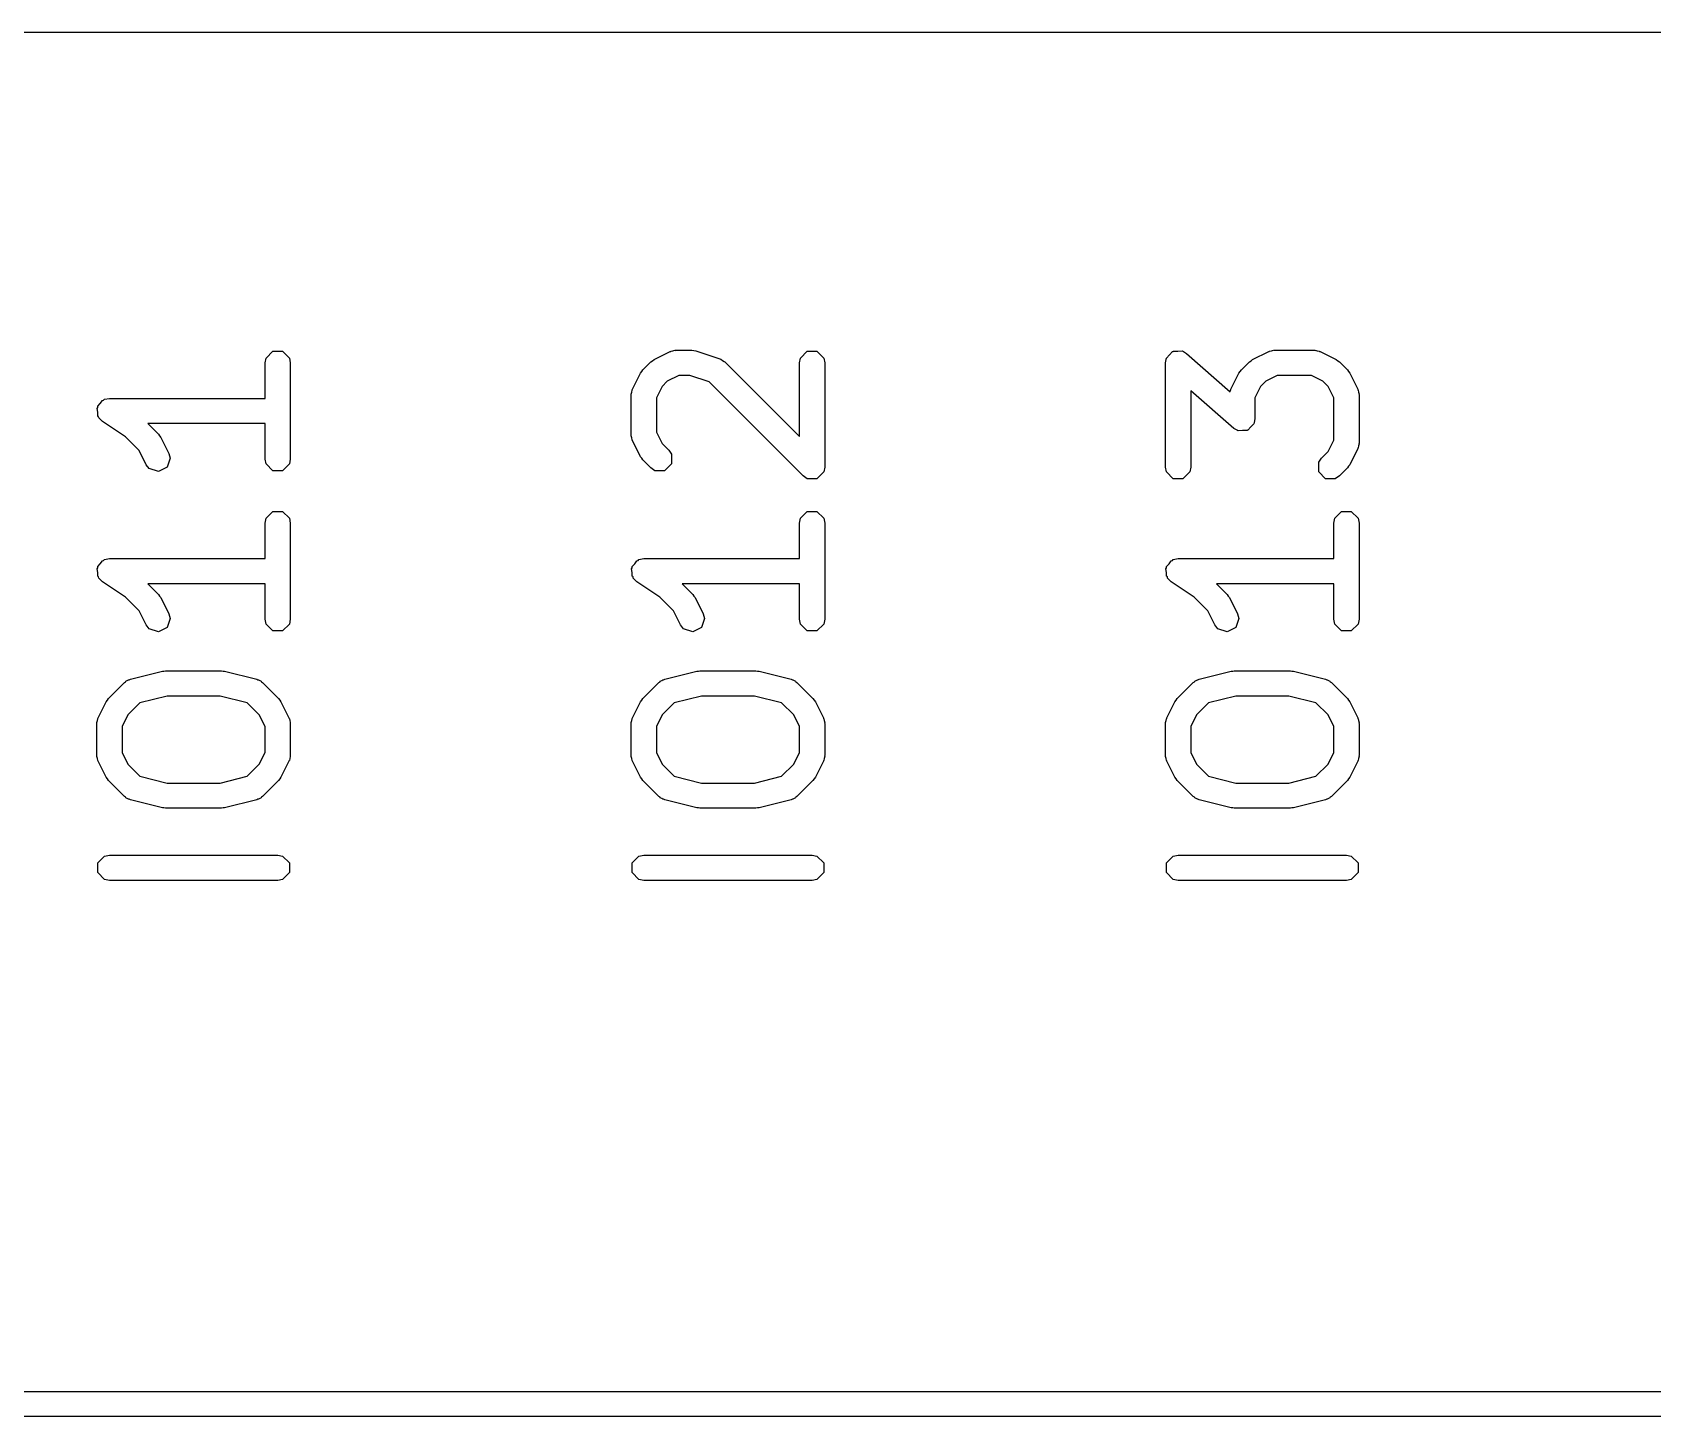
# Model space of a CAD drawing. Extents: x 175.8 to 236.3, y -101.1 to -67.1.
# Drawn here: x 220.86 to 228.56, y -101.06 to -94.48 of the extents above; entities that cross this region are included whole.
import ezdxf

# ---------------------------------------------------------------- set-up
doc = ezdxf.new("R2010")
doc.units = 0
doc.layers.add('BLACK', color=7, linetype='CONTINUOUS')

msp = doc.modelspace()

# ---------------------------------------------------------------- linework, layer by layer
at = {"layer": 'BLACK', "linetype": 'CONTINUOUS'}
for p, q in [((235.94, -94.48), (212.2, -94.48)), ((221.963855, -96.050952), (221.968422, -96.027991)), ((221.968422, -96.027991), (222.000894, -95.995519)), ((222.000894, -95.995519), (222.046816, -95.995519)), ((222.046816, -95.995519), (222.079288, -96.027991)), ((222.079288, -96.027991), (222.083855, -96.050952)), ((223.813212, -96.035381), (223.889404, -95.997286)), ((223.889404, -95.997286), (223.892301, -95.996492)), ((223.892301, -95.996492), (223.893275, -95.995519)), ((223.893275, -95.995519), (223.902709, -95.993642)), ((223.902709, -95.993642), (223.911983, -95.991103)), ((223.911983, -95.991103), (223.913288, -95.991538)), ((223.913288, -95.991538), (223.916236, -95.990952)), ((223.916236, -95.990952), (223.992426, -95.990952)), ((223.992426, -95.990952), (224.001859, -95.992828)), ((224.001859, -95.992828), (224.0114, -95.994031)), ((224.0114, -95.994031), (224.125686, -96.032126)), ((224.503855, -96.050952), (224.508422, -96.027991)), ((224.508422, -96.027991), (224.540894, -95.995519)), ((224.540894, -95.995519), (224.586816, -95.995519)), ((224.586816, -95.995519), (224.619288, -96.027991)), ((224.619288, -96.027991), (224.623855, -96.050952)), ((226.247017, -96.031729), (226.247873, -96.03075)), ((226.247183, -96.034219), (226.247017, -96.031729)), ((226.247873, -96.03075), (226.248422, -96.027991)), ((226.248422, -96.027991), (226.263348, -96.013065)), ((226.263348, -96.013065), (226.277257, -95.997169)), ((226.277257, -95.997169), (226.279385, -95.997027)), ((226.279385, -95.997027), (226.280894, -95.995519)), ((226.280894, -95.995519), (226.302005, -95.995519)), ((226.302005, -95.995519), (226.323078, -95.994114)), ((226.323078, -95.994114), (226.325518, -95.995519)), ((226.325518, -95.995519), (226.326816, -95.995519)), ((226.326816, -95.995519), (226.328578, -95.997281)), ((226.328578, -95.997281), (226.343365, -96.005797)), ((226.343365, -96.005797), (226.551656, -96.188051)), ((226.657974, -96.035381), (226.734166, -95.997286)), ((226.734166, -95.997286), (226.737063, -95.996492)), ((226.737063, -95.996492), (226.738037, -95.995519)), ((226.738037, -95.995519), (226.747471, -95.993642)), ((226.747471, -95.993642), (226.756745, -95.991103)), ((226.756745, -95.991103), (226.75805, -95.991538)), ((226.75805, -95.991538), (226.760998, -95.990952)), ((226.760998, -95.990952), (226.951474, -95.990952)), ((226.951474, -95.990952), (226.954421, -95.991538)), ((226.954421, -95.991538), (226.955727, -95.991103)), ((226.955727, -95.991103), (226.965002, -95.993642)), ((226.965002, -95.993642), (226.974435, -95.995519)), ((226.974435, -95.995519), (226.975408, -95.996492)), ((226.975408, -95.996492), (226.978307, -95.997286)), ((226.978307, -95.997286), (227.054497, -96.035381)), ((221.963855, -96.219523), (221.963855, -96.050952)), ((222.083855, -96.050952), (222.083855, -96.508095)), ((223.710189, -96.1765), (223.748284, -96.100309)), ((223.748284, -96.100309), (223.754186, -96.092703)), ((223.754186, -96.092703), (223.759524, -96.084716)), ((223.759524, -96.084716), (223.797618, -96.046621)), ((223.797618, -96.046621), (223.805612, -96.041278)), ((223.805612, -96.041278), (223.813212, -96.035381)), ((224.125686, -96.032126), (224.128296, -96.033614)), ((224.128296, -96.033614), (224.129673, -96.033614)), ((224.129673, -96.033614), (224.137662, -96.038952)), ((224.137662, -96.038952), (224.146024, -96.043719)), ((224.146024, -96.043719), (224.14664, -96.044952)), ((224.14664, -96.044952), (224.149138, -96.046621)), ((224.149138, -96.046621), (224.503855, -96.401337)), ((224.503855, -96.401337), (224.503855, -96.050952)), ((224.623855, -96.050952), (224.623855, -96.54619)), ((226.243855, -96.050952), (226.247183, -96.034219)), ((226.243855, -96.54619), (226.243855, -96.050952)), ((226.554951, -96.1765), (226.593046, -96.100309)), ((226.593046, -96.100309), (226.598948, -96.092703)), ((226.598948, -96.092703), (226.604286, -96.084716)), ((226.604286, -96.084716), (226.64238, -96.046621)), ((226.64238, -96.046621), (226.650374, -96.041278)), ((226.650374, -96.041278), (226.657974, -96.035381)), ((227.054497, -96.035381), (227.062095, -96.041278)), ((227.062095, -96.041278), (227.07009, -96.04662)), ((227.07009, -96.04662), (227.108186, -96.084715)), ((227.108186, -96.084715), (227.113528, -96.092709)), ((227.113528, -96.092709), (227.119426, -96.100309)), ((227.119426, -96.100309), (227.157521, -96.176501)), ((223.706545, -96.189804), (223.708422, -96.180372)), ((223.708422, -96.180372), (223.709395, -96.179398)), ((223.709395, -96.179398), (223.710189, -96.1765)), ((223.851262, -96.162682), (223.823855, -96.217497)), ((223.875585, -96.138359), (223.851262, -96.162682)), ((223.930401, -96.110952), (223.875585, -96.138359)), ((223.982689, -96.110952), (223.930401, -96.110952)), ((224.074302, -96.141489), (223.982689, -96.110952)), ((224.521429, -96.588617), (224.074302, -96.141489)), ((226.569107, -96.362773), (226.363855, -96.183178)), ((226.363855, -96.183178), (226.363855, -96.54619)), ((226.551656, -96.188051), (226.553184, -96.180372)), ((226.553184, -96.180372), (226.554157, -96.179398)), ((226.554157, -96.179398), (226.554951, -96.1765)), ((226.696024, -96.162682), (226.668617, -96.217497)), ((226.720347, -96.138359), (226.696024, -96.162682)), ((226.775163, -96.110952), (226.720347, -96.138359)), ((226.937309, -96.110952), (226.775163, -96.110952)), ((226.992123, -96.138359), (226.937309, -96.110952)), ((227.016448, -96.162683), (226.992123, -96.138359)), ((227.043855, -96.217497), (227.016448, -96.162683)), ((227.157521, -96.176501), (227.158314, -96.179398)), ((227.158314, -96.179398), (227.159288, -96.180372)), ((227.159288, -96.180372), (227.161164, -96.189806)), ((221.164996, -96.267879), (221.168422, -96.262739)), ((221.168422, -96.256562), (221.180777, -96.244206)), ((221.168422, -96.262739), (221.168422, -96.256562)), ((221.180777, -96.244206), (221.190469, -96.229669)), ((221.190469, -96.229669), (221.196526, -96.228457)), ((221.196526, -96.228457), (221.200894, -96.22409)), ((221.200894, -96.22409), (221.223855, -96.219523)), ((221.223855, -96.219523), (221.963855, -96.219523)), ((223.703855, -96.203333), (223.704441, -96.200385)), ((223.703855, -96.393809), (223.703855, -96.203333)), ((223.704006, -96.19908), (223.706545, -96.189804)), ((223.704441, -96.200385), (223.704006, -96.19908)), ((223.823855, -96.217497), (223.823855, -96.379644)), ((226.668617, -96.217497), (226.668617, -96.317618)), ((227.043855, -96.417739), (227.043855, -96.217497)), ((227.161164, -96.189806), (227.163704, -96.19908)), ((227.163704, -96.19908), (227.163268, -96.200385)), ((227.163268, -96.200385), (227.163855, -96.203333)), ((227.163855, -96.203333), (227.163855, -96.431904)), ((221.168422, -96.28501), (221.164996, -96.267879)), ((221.168422, -96.302484), (221.168422, -96.28501)), ((221.172789, -96.306851), (221.168422, -96.302484)), ((221.174001, -96.312909), (221.172789, -96.306851)), ((221.190573, -96.329446), (221.174001, -96.312909)), ((221.299914, -96.40234), (221.190573, -96.329446)), ((221.963855, -96.339523), (221.406802, -96.339523)), ((221.406802, -96.339523), (221.456757, -96.389478)), ((221.963855, -96.508095), (221.963855, -96.339523)), ((226.664598, -96.337819), (226.66405, -96.340579)), ((226.665455, -96.336841), (226.664598, -96.337819)), ((226.668617, -96.317618), (226.665288, -96.33435)), ((226.665288, -96.33435), (226.665455, -96.336841)), ((221.365018, -96.467445), (221.299914, -96.40234)), ((221.456757, -96.389478), (221.462094, -96.397465)), ((221.462094, -96.397465), (221.467997, -96.405071)), ((221.467997, -96.405071), (221.506092, -96.481263)), ((223.704441, -96.396756), (223.703855, -96.393809)), ((223.704006, -96.398062), (223.704441, -96.396756)), ((223.706545, -96.407337), (223.704006, -96.398062)), ((223.708422, -96.41677), (223.706545, -96.407337)), ((223.709395, -96.417743), (223.708422, -96.41677)), ((223.823855, -96.379644), (223.851262, -96.434458)), ((226.583893, -96.371288), (226.569107, -96.362773)), ((226.585656, -96.373051), (226.583893, -96.371288)), ((226.586954, -96.373051), (226.585656, -96.373051)), ((226.589394, -96.374456), (226.586954, -96.373051)), ((226.610467, -96.373051), (226.589394, -96.374456)), ((226.631578, -96.373051), (226.610467, -96.373051)), ((226.633086, -96.371542), (226.631578, -96.373051)), ((226.635215, -96.371401), (226.633086, -96.371542)), ((226.649124, -96.355505), (226.635215, -96.371401)), ((226.66405, -96.340579), (226.649124, -96.355505)), ((221.39876, -96.534928), (221.365018, -96.467445)), ((221.506092, -96.481263), (221.512275, -96.503842)), ((223.710189, -96.420642), (223.709395, -96.417743)), ((223.748284, -96.496832), (223.710189, -96.420642)), ((223.851262, -96.434458), (223.882472, -96.465669)), ((223.882472, -96.465669), (223.895478, -96.485134)), ((223.895478, -96.485134), (223.895478, -96.531057)), ((226.985238, -96.503763), (227.016448, -96.472553)), ((227.016448, -96.472553), (227.043855, -96.417739)), ((227.157521, -96.458736), (227.119426, -96.534928)), ((227.158314, -96.455838), (227.157521, -96.458736)), ((227.159288, -96.454865), (227.158314, -96.455838)), ((227.161164, -96.44543), (227.159288, -96.454865)), ((227.163704, -96.436157), (227.161164, -96.44543)), ((227.163855, -96.431904), (227.163268, -96.434851)), ((227.163268, -96.434851), (227.163704, -96.436157)), ((221.413113, -96.553422), (221.39876, -96.534928)), ((221.456679, -96.567944), (221.413113, -96.553422)), ((221.497753, -96.547408), (221.456679, -96.567944)), ((221.512275, -96.503842), (221.497753, -96.547408)), ((221.968422, -96.531056), (221.963855, -96.508095)), ((222.000894, -96.563528), (221.968422, -96.531056)), ((222.046816, -96.563528), (222.000894, -96.563528)), ((222.079288, -96.531056), (222.046816, -96.563528)), ((222.083855, -96.508095), (222.079288, -96.531056)), ((223.754181, -96.50443), (223.748284, -96.496832)), ((223.759523, -96.512425), (223.754181, -96.50443)), ((223.797618, -96.550521), (223.759523, -96.512425)), ((223.817083, -96.563528), (223.797618, -96.550521)), ((223.863005, -96.563528), (223.817083, -96.563528)), ((223.895478, -96.531057), (223.863005, -96.563528)), ((224.619288, -96.569151), (224.586816, -96.601623)), ((224.623855, -96.54619), (224.619288, -96.569151)), ((226.248422, -96.569151), (226.243855, -96.54619)), ((226.280894, -96.601623), (226.248422, -96.569151)), ((226.359288, -96.569151), (226.326816, -96.601623)), ((226.363855, -96.54619), (226.359288, -96.569151)), ((226.972231, -96.523228), (226.985238, -96.503763)), ((226.972231, -96.56915), (226.972231, -96.523228)), ((227.004702, -96.601623), (226.972231, -96.56915)), ((227.108186, -96.550522), (227.07009, -96.588617)), ((227.113528, -96.542527), (227.108186, -96.550522)), ((227.119426, -96.534928), (227.113528, -96.542527)), ((224.540894, -96.601623), (224.521429, -96.588617)), ((224.586816, -96.601623), (224.540894, -96.601623)), ((226.326816, -96.601623), (226.280894, -96.601623)), ((227.050624, -96.601623), (227.004702, -96.601623)), ((227.07009, -96.588617), (227.050624, -96.601623)), ((221.963855, -96.812857), (221.968422, -96.789896)), ((221.968422, -96.789896), (222.000894, -96.757424)), ((222.000894, -96.757424), (222.046816, -96.757424)), ((222.046816, -96.757424), (222.079288, -96.789896)), ((222.079288, -96.789896), (222.083855, -96.812857)), ((224.503855, -96.812857), (224.508422, -96.789896)), ((224.508422, -96.789896), (224.540894, -96.757424)), ((224.540894, -96.757424), (224.586816, -96.757424)), ((224.586816, -96.757424), (224.619288, -96.789896)), ((224.619288, -96.789896), (224.623855, -96.812857)), ((227.043855, -96.812857), (227.048422, -96.789896)), ((227.048422, -96.789896), (227.080894, -96.757424)), ((227.080894, -96.757424), (227.126816, -96.757424)), ((227.126816, -96.757424), (227.159288, -96.789896)), ((227.159288, -96.789896), (227.163855, -96.812857)), ((221.963855, -96.981428), (221.963855, -96.812857)), ((222.083855, -96.812857), (222.083855, -97.27)), ((224.503855, -96.981428), (224.503855, -96.812857)), ((224.623855, -96.812857), (224.623855, -97.27)), ((227.043855, -96.981428), (227.043855, -96.812857)), ((227.163855, -96.812857), (227.163855, -97.27)), ((221.164996, -97.029784), (221.168422, -97.024644)), ((221.168422, -97.046915), (221.164996, -97.029784)), ((221.168422, -97.018467), (221.180777, -97.006111)), ((221.168422, -97.024644), (221.168422, -97.018467)), ((221.180777, -97.006111), (221.190469, -96.991574)), ((221.190469, -96.991574), (221.196526, -96.990362)), ((221.196526, -96.990362), (221.200894, -96.985995)), ((221.200894, -96.985995), (221.223855, -96.981428)), ((221.223855, -96.981428), (221.963855, -96.981428)), ((223.704996, -97.029784), (223.708422, -97.024644)), ((223.708422, -97.046915), (223.704996, -97.029784)), ((223.708422, -97.018467), (223.720777, -97.006111)), ((223.708422, -97.024644), (223.708422, -97.018467)), ((223.720777, -97.006111), (223.730469, -96.991574)), ((223.730469, -96.991574), (223.736526, -96.990362)), ((223.736526, -96.990362), (223.740894, -96.985995)), ((223.740894, -96.985995), (223.763855, -96.981428)), ((223.763855, -96.981428), (224.503855, -96.981428)), ((226.244996, -97.029784), (226.248422, -97.024644)), ((226.248422, -97.046915), (226.244996, -97.029784)), ((226.248422, -97.018467), (226.260777, -97.006111)), ((226.248422, -97.024644), (226.248422, -97.018467)), ((226.260777, -97.006111), (226.270469, -96.991574)), ((226.270469, -96.991574), (226.276526, -96.990362)), ((226.276526, -96.990362), (226.280894, -96.985995)), ((226.280894, -96.985995), (226.303855, -96.981428)), ((226.303855, -96.981428), (227.043855, -96.981428)), ((221.168422, -97.064389), (221.168422, -97.046915)), ((221.172789, -97.068756), (221.168422, -97.064389)), ((221.174001, -97.074814), (221.172789, -97.068756)), ((221.190573, -97.091351), (221.174001, -97.074814)), ((221.299914, -97.164245), (221.190573, -97.091351)), ((221.963855, -97.101428), (221.406802, -97.101428)), ((221.406802, -97.101428), (221.456757, -97.151383)), ((221.963855, -97.27), (221.963855, -97.101428)), ((223.708422, -97.064389), (223.708422, -97.046915)), ((223.712789, -97.068756), (223.708422, -97.064389)), ((223.714001, -97.074814), (223.712789, -97.068756)), ((223.730573, -97.091351), (223.714001, -97.074814)), ((223.839914, -97.164245), (223.730573, -97.091351)), ((224.503855, -97.101428), (223.946802, -97.101428)), ((223.946802, -97.101428), (223.996757, -97.151383)), ((224.503855, -97.27), (224.503855, -97.101428)), ((226.248422, -97.064389), (226.248422, -97.046915)), ((226.252789, -97.068756), (226.248422, -97.064389)), ((226.254001, -97.074814), (226.252789, -97.068756)), ((226.270573, -97.091351), (226.254001, -97.074814)), ((226.379914, -97.164245), (226.270573, -97.091351)), ((227.043855, -97.101428), (226.486802, -97.101428)), ((226.486802, -97.101428), (226.536757, -97.151383)), ((227.043855, -97.27), (227.043855, -97.101428)), ((221.365018, -97.22935), (221.299914, -97.164245)), ((221.456757, -97.151383), (221.462094, -97.15937)), ((221.462094, -97.15937), (221.467997, -97.166976)), ((221.467997, -97.166976), (221.506092, -97.243168)), ((223.905018, -97.22935), (223.839914, -97.164245)), ((223.996757, -97.151383), (224.002094, -97.15937)), ((224.002094, -97.15937), (224.007997, -97.166976)), ((224.007997, -97.166976), (224.046092, -97.243168)), ((226.445018, -97.22935), (226.379914, -97.164245)), ((226.536757, -97.151383), (226.542094, -97.15937)), ((226.542094, -97.15937), (226.547997, -97.166976)), ((226.547997, -97.166976), (226.586092, -97.243168)), ((221.39876, -97.296833), (221.365018, -97.22935)), ((221.506092, -97.243168), (221.512275, -97.265747)), ((223.93876, -97.296833), (223.905018, -97.22935)), ((224.046092, -97.243168), (224.052275, -97.265747)), ((226.47876, -97.296833), (226.445018, -97.22935)), ((226.586092, -97.243168), (226.592275, -97.265747)), ((221.413113, -97.315327), (221.39876, -97.296833)), ((221.456679, -97.329849), (221.413113, -97.315327)), ((221.497753, -97.309313), (221.456679, -97.329849)), ((221.512275, -97.265747), (221.497753, -97.309313)), ((221.968422, -97.292961), (221.963855, -97.27)), ((222.000894, -97.325433), (221.968422, -97.292961)), ((222.046816, -97.325433), (222.000894, -97.325433)), ((222.079288, -97.292961), (222.046816, -97.325433)), ((222.083855, -97.27), (222.079288, -97.292961)), ((223.953113, -97.315327), (223.93876, -97.296833)), ((223.996679, -97.329849), (223.953113, -97.315327)), ((224.037753, -97.309313), (223.996679, -97.329849)), ((224.052275, -97.265747), (224.037753, -97.309313)), ((224.508422, -97.292961), (224.503855, -97.27)), ((224.540894, -97.325433), (224.508422, -97.292961)), ((224.586816, -97.325433), (224.540894, -97.325433)), ((224.619288, -97.292961), (224.586816, -97.325433)), ((224.623855, -97.27), (224.619288, -97.292961)), ((226.493113, -97.315327), (226.47876, -97.296833)), ((226.536679, -97.329849), (226.493113, -97.315327)), ((226.577753, -97.309313), (226.536679, -97.329849)), ((226.592275, -97.265747), (226.577753, -97.309313)), ((227.048422, -97.292961), (227.043855, -97.27)), ((227.080894, -97.325433), (227.048422, -97.292961)), ((227.126816, -97.325433), (227.080894, -97.325433)), ((227.159288, -97.292961), (227.126816, -97.325433)), ((227.163855, -97.27), (227.159288, -97.292961)), ((221.219523, -97.646621), (221.295714, -97.57043)), ((221.295714, -97.57043), (221.301116, -97.56682)), ((221.301116, -97.56682), (221.30242, -97.564647)), ((221.30242, -97.564647), (221.309068, -97.561506)), ((221.309068, -97.561506), (221.315179, -97.557423)), ((221.315179, -97.557423), (221.317712, -97.557423)), ((221.317712, -97.557423), (221.323588, -97.554647)), ((221.323588, -97.554647), (221.475969, -97.516552)), ((221.475969, -97.516552), (221.483313, -97.516194)), ((221.483313, -97.516194), (221.490521, -97.514761)), ((221.490521, -97.514761), (221.757188, -97.514761)), ((221.757188, -97.514761), (221.764395, -97.516194)), ((221.764395, -97.516194), (221.77174, -97.516552)), ((221.77174, -97.516552), (221.924121, -97.554648)), ((221.924121, -97.554648), (221.929996, -97.557423)), ((221.929996, -97.557423), (221.93253, -97.557423)), ((221.93253, -97.557423), (221.938642, -97.561507)), ((221.938642, -97.561507), (221.945289, -97.564647)), ((221.945289, -97.564647), (221.946592, -97.56682)), ((221.946592, -97.56682), (221.951995, -97.57043)), ((221.951995, -97.57043), (222.028186, -97.64662)), ((223.759523, -97.646621), (223.835714, -97.57043)), ((223.835714, -97.57043), (223.841116, -97.56682)), ((223.841116, -97.56682), (223.84242, -97.564647)), ((223.84242, -97.564647), (223.849068, -97.561506)), ((223.849068, -97.561506), (223.855179, -97.557423)), ((223.855179, -97.557423), (223.857712, -97.557423)), ((223.857712, -97.557423), (223.863588, -97.554647)), ((223.863588, -97.554647), (224.015969, -97.516552)), ((224.015969, -97.516552), (224.023313, -97.516194)), ((224.023313, -97.516194), (224.030521, -97.514761)), ((224.030521, -97.514761), (224.297188, -97.514761)), ((224.297188, -97.514761), (224.304395, -97.516194)), ((224.304395, -97.516194), (224.31174, -97.516552)), ((224.31174, -97.516552), (224.464121, -97.554648)), ((224.464121, -97.554648), (224.469996, -97.557423)), ((224.469996, -97.557423), (224.47253, -97.557423)), ((224.47253, -97.557423), (224.478642, -97.561507)), ((224.478642, -97.561507), (224.485289, -97.564647)), ((224.485289, -97.564647), (224.486592, -97.56682)), ((224.486592, -97.56682), (224.491995, -97.57043)), ((224.491995, -97.57043), (224.568186, -97.64662)), ((226.299523, -97.646621), (226.375714, -97.57043)), ((226.375714, -97.57043), (226.381116, -97.56682)), ((226.381116, -97.56682), (226.38242, -97.564647)), ((226.38242, -97.564647), (226.389068, -97.561506)), ((226.389068, -97.561506), (226.395179, -97.557423)), ((226.395179, -97.557423), (226.397712, -97.557423)), ((226.397712, -97.557423), (226.403588, -97.554647)), ((226.403588, -97.554647), (226.555969, -97.516552)), ((226.555969, -97.516552), (226.563313, -97.516194)), ((226.563313, -97.516194), (226.570521, -97.514761)), ((226.570521, -97.514761), (226.837188, -97.514761)), ((226.837188, -97.514761), (226.844395, -97.516194)), ((226.844395, -97.516194), (226.85174, -97.516552)), ((226.85174, -97.516552), (227.004121, -97.554648)), ((227.004121, -97.554648), (227.009996, -97.557423)), ((227.009996, -97.557423), (227.01253, -97.557423)), ((227.01253, -97.557423), (227.018642, -97.561507)), ((227.018642, -97.561507), (227.025289, -97.564647)), ((227.025289, -97.564647), (227.026592, -97.56682)), ((227.026592, -97.56682), (227.031995, -97.57043)), ((227.031995, -97.57043), (227.108186, -97.64662)), ((221.214179, -97.654617), (221.219523, -97.646621)), ((221.497905, -97.634761), (221.368814, -97.667034)), ((221.7498, -97.634761), (221.497905, -97.634761)), ((221.878895, -97.667034), (221.7498, -97.634761)), ((222.028186, -97.64662), (222.033528, -97.654615)), ((223.754179, -97.654617), (223.759523, -97.646621)), ((224.037905, -97.634761), (223.908814, -97.667034)), ((224.2898, -97.634761), (224.037905, -97.634761)), ((224.418895, -97.667034), (224.2898, -97.634761)), ((224.568186, -97.64662), (224.573528, -97.654615)), ((226.294179, -97.654617), (226.299523, -97.646621)), ((226.577905, -97.634761), (226.448814, -97.667034)), ((226.8298, -97.634761), (226.577905, -97.634761)), ((226.958895, -97.667034), (226.8298, -97.634761)), ((227.108186, -97.64662), (227.113528, -97.654615)), ((221.170189, -97.738404), (221.208284, -97.662214)), ((221.208284, -97.662214), (221.214179, -97.654617)), ((221.311262, -97.724587), (221.283855, -97.779402)), ((221.368814, -97.667034), (221.311262, -97.724587)), ((221.936447, -97.724587), (221.878895, -97.667034)), ((221.963855, -97.779402), (221.936447, -97.724587)), ((222.033528, -97.654615), (222.039426, -97.662214)), ((222.039426, -97.662214), (222.077521, -97.738404)), ((223.710189, -97.738404), (223.748284, -97.662214)), ((223.748284, -97.662214), (223.754179, -97.654617)), ((223.851262, -97.724587), (223.823855, -97.779402)), ((223.908814, -97.667034), (223.851262, -97.724587)), ((224.476447, -97.724587), (224.418895, -97.667034)), ((224.503855, -97.779402), (224.476447, -97.724587)), ((224.573528, -97.654615), (224.579426, -97.662214)), ((224.579426, -97.662214), (224.617521, -97.738404)), ((226.250189, -97.738404), (226.288284, -97.662214)), ((226.288284, -97.662214), (226.294179, -97.654617)), ((226.391262, -97.724587), (226.363855, -97.779402)), ((226.448814, -97.667034), (226.391262, -97.724587)), ((227.016447, -97.724587), (226.958895, -97.667034)), ((227.043855, -97.779402), (227.016447, -97.724587)), ((227.113528, -97.654615), (227.119426, -97.662214)), ((227.119426, -97.662214), (227.157521, -97.738404)), ((221.163855, -97.765237), (221.164441, -97.762289)), ((221.163855, -97.917618), (221.163855, -97.765237)), ((221.164006, -97.760984), (221.166545, -97.751708)), ((221.164441, -97.762289), (221.164006, -97.760984)), ((221.166545, -97.751708), (221.168422, -97.742276)), ((221.168422, -97.742276), (221.169395, -97.741302)), ((221.169395, -97.741302), (221.170189, -97.738404)), ((221.283855, -97.779402), (221.283855, -97.903453)), ((221.963855, -97.903453), (221.963855, -97.779402)), ((222.077521, -97.738404), (222.078314, -97.741302)), ((222.078314, -97.741302), (222.079288, -97.742276)), ((222.079288, -97.742276), (222.081164, -97.751708)), ((222.081164, -97.751708), (222.083704, -97.760984)), ((222.083704, -97.760984), (222.083268, -97.762289)), ((222.083268, -97.762289), (222.083855, -97.765237)), ((222.083855, -97.765237), (222.083855, -97.917618)), ((223.703855, -97.765237), (223.704441, -97.762289)), ((223.703855, -97.917618), (223.703855, -97.765237)), ((223.704006, -97.760984), (223.706545, -97.751708)), ((223.704441, -97.762289), (223.704006, -97.760984)), ((223.706545, -97.751708), (223.708422, -97.742276)), ((223.708422, -97.742276), (223.709395, -97.741302)), ((223.709395, -97.741302), (223.710189, -97.738404)), ((223.823855, -97.779402), (223.823855, -97.903453)), ((224.503855, -97.903453), (224.503855, -97.779402)), ((224.617521, -97.738404), (224.618314, -97.741302)), ((224.618314, -97.741302), (224.619288, -97.742276)), ((224.619288, -97.742276), (224.621164, -97.751708)), ((224.621164, -97.751708), (224.623704, -97.760984)), ((224.623704, -97.760984), (224.623268, -97.762289)), ((224.623268, -97.762289), (224.623855, -97.765237)), ((224.623855, -97.765237), (224.623855, -97.917618)), ((226.243855, -97.765237), (226.244441, -97.762289)), ((226.243855, -97.917618), (226.243855, -97.765237)), ((226.244006, -97.760984), (226.246545, -97.751708)), ((226.244441, -97.762289), (226.244006, -97.760984)), ((226.246545, -97.751708), (226.248422, -97.742276)), ((226.248422, -97.742276), (226.249395, -97.741302)), ((226.249395, -97.741302), (226.250189, -97.738404)), ((226.363855, -97.779402), (226.363855, -97.903453)), ((227.043855, -97.903453), (227.043855, -97.779402)), ((227.157521, -97.738404), (227.158314, -97.741302)), ((227.158314, -97.741302), (227.159288, -97.742276)), ((227.159288, -97.742276), (227.161164, -97.751708)), ((227.161164, -97.751708), (227.163704, -97.760984)), ((227.163704, -97.760984), (227.163268, -97.762289)), ((227.163268, -97.762289), (227.163855, -97.765237)), ((227.163855, -97.765237), (227.163855, -97.917618)), ((221.164441, -97.920565), (221.163855, -97.917618)), ((221.164006, -97.921871), (221.164441, -97.920565)), ((221.166545, -97.931146), (221.164006, -97.921871)), ((221.168422, -97.940579), (221.166545, -97.931146)), ((221.169395, -97.941552), (221.168422, -97.940579)), ((221.170189, -97.944451), (221.169395, -97.941552)), ((221.208284, -98.020642), (221.170189, -97.944451)), ((221.283855, -97.903453), (221.311262, -97.958269)), ((221.936447, -97.958267), (221.963855, -97.903453)), ((222.077521, -97.94445), (222.039426, -98.020642)), ((222.078314, -97.941552), (222.077521, -97.94445)), ((222.079288, -97.940579), (222.078314, -97.941552)), ((222.081164, -97.931144), (222.079288, -97.940579)), ((222.083704, -97.921871), (222.081164, -97.931144)), ((222.083855, -97.917618), (222.083268, -97.920565)), ((222.083268, -97.920565), (222.083704, -97.921871)), ((223.704441, -97.920565), (223.703855, -97.917618)), ((223.704006, -97.921871), (223.704441, -97.920565)), ((223.706545, -97.931146), (223.704006, -97.921871)), ((223.708422, -97.940579), (223.706545, -97.931146)), ((223.709395, -97.941552), (223.708422, -97.940579)), ((223.710189, -97.944451), (223.709395, -97.941552)), ((223.748284, -98.020642), (223.710189, -97.944451)), ((223.823855, -97.903453), (223.851262, -97.958269)), ((224.476447, -97.958267), (224.503855, -97.903453)), ((224.617521, -97.94445), (224.579426, -98.020642)), ((224.618314, -97.941552), (224.617521, -97.94445)), ((224.619288, -97.940579), (224.618314, -97.941552)), ((224.621164, -97.931144), (224.619288, -97.940579)), ((224.623704, -97.921871), (224.621164, -97.931144)), ((224.623855, -97.917618), (224.623268, -97.920565)), ((224.623268, -97.920565), (224.623704, -97.921871)), ((226.244441, -97.920565), (226.243855, -97.917618)), ((226.244006, -97.921871), (226.244441, -97.920565)), ((226.246545, -97.931146), (226.244006, -97.921871)), ((226.248422, -97.940579), (226.246545, -97.931146)), ((226.249395, -97.941552), (226.248422, -97.940579)), ((226.250189, -97.944451), (226.249395, -97.941552)), ((226.288284, -98.020642), (226.250189, -97.944451)), ((226.363855, -97.903453), (226.391262, -97.958269)), ((227.016447, -97.958267), (227.043855, -97.903453)), ((227.157521, -97.94445), (227.119426, -98.020642)), ((227.158314, -97.941552), (227.157521, -97.94445)), ((227.159288, -97.940579), (227.158314, -97.941552)), ((227.161164, -97.931144), (227.159288, -97.940579)), ((227.163704, -97.921871), (227.161164, -97.931144)), ((227.163855, -97.917618), (227.163268, -97.920565)), ((227.163268, -97.920565), (227.163704, -97.921871)), ((221.214186, -98.028247), (221.208284, -98.020642)), ((221.219524, -98.036235), (221.214186, -98.028247)), ((221.311262, -97.958269), (221.368814, -98.015821)), ((221.368814, -98.015821), (221.497905, -98.048095)), ((221.749804, -98.048095), (221.878894, -98.01582)), ((221.878894, -98.01582), (221.936447, -97.958267)), ((222.033523, -98.028247), (222.028186, -98.036235)), ((222.039426, -98.020642), (222.033523, -98.028247)), ((223.754186, -98.028247), (223.748284, -98.020642)), ((223.759524, -98.036235), (223.754186, -98.028247)), ((223.851262, -97.958269), (223.908814, -98.015821)), ((223.908814, -98.015821), (224.037905, -98.048095)), ((224.289804, -98.048095), (224.418894, -98.01582)), ((224.418894, -98.01582), (224.476447, -97.958267)), ((224.573523, -98.028247), (224.568186, -98.036235)), ((224.579426, -98.020642), (224.573523, -98.028247)), ((226.294186, -98.028247), (226.288284, -98.020642)), ((226.299524, -98.036235), (226.294186, -98.028247)), ((226.391262, -97.958269), (226.448814, -98.015821)), ((226.448814, -98.015821), (226.577905, -98.048095)), ((226.829804, -98.048095), (226.958894, -98.01582)), ((226.958894, -98.01582), (227.016447, -97.958267)), ((227.113523, -98.028247), (227.108186, -98.036235)), ((227.119426, -98.020642), (227.113523, -98.028247)), ((221.295714, -98.112425), (221.219524, -98.036235)), ((221.497905, -98.048095), (221.749804, -98.048095)), ((222.028186, -98.036235), (221.951995, -98.112426)), ((223.835714, -98.112425), (223.759524, -98.036235)), ((224.037905, -98.048095), (224.289804, -98.048095)), ((224.568186, -98.036235), (224.491995, -98.112426)), ((226.375714, -98.112425), (226.299524, -98.036235)), ((226.577905, -98.048095), (226.829804, -98.048095)), ((227.108186, -98.036235), (227.031995, -98.112426)), ((221.301116, -98.116034), (221.295714, -98.112425)), ((221.30242, -98.118208), (221.301116, -98.116034)), ((221.309066, -98.121347), (221.30242, -98.118208)), ((221.315179, -98.125432), (221.309066, -98.121347)), ((221.317713, -98.125432), (221.315179, -98.125432)), ((221.323588, -98.128207), (221.317713, -98.125432)), ((221.475969, -98.166304), (221.323588, -98.128207)), ((221.483313, -98.166661), (221.475969, -98.166304)), ((221.490521, -98.168095), (221.483313, -98.166661)), ((221.757188, -98.168095), (221.490521, -98.168095)), ((221.764399, -98.16666), (221.757188, -98.168095)), ((221.77174, -98.166303), (221.764399, -98.16666)), ((221.924121, -98.128207), (221.77174, -98.166303)), ((221.929996, -98.125432), (221.924121, -98.128207)), ((221.93253, -98.125432), (221.929996, -98.125432)), ((221.938643, -98.121347), (221.93253, -98.125432)), ((221.945289, -98.118208), (221.938643, -98.121347)), ((221.946592, -98.116036), (221.945289, -98.118208)), ((221.951995, -98.112426), (221.946592, -98.116036)), ((223.841116, -98.116034), (223.835714, -98.112425)), ((223.84242, -98.118208), (223.841116, -98.116034)), ((223.849066, -98.121347), (223.84242, -98.118208)), ((223.855179, -98.125432), (223.849066, -98.121347)), ((223.857713, -98.125432), (223.855179, -98.125432)), ((223.863588, -98.128207), (223.857713, -98.125432)), ((224.015969, -98.166304), (223.863588, -98.128207)), ((224.023313, -98.166661), (224.015969, -98.166304)), ((224.030521, -98.168095), (224.023313, -98.166661)), ((224.297188, -98.168095), (224.030521, -98.168095)), ((224.304399, -98.16666), (224.297188, -98.168095)), ((224.31174, -98.166303), (224.304399, -98.16666)), ((224.464121, -98.128207), (224.31174, -98.166303)), ((224.469996, -98.125432), (224.464121, -98.128207)), ((224.47253, -98.125432), (224.469996, -98.125432)), ((224.478643, -98.121347), (224.47253, -98.125432)), ((224.485289, -98.118208), (224.478643, -98.121347)), ((224.486592, -98.116036), (224.485289, -98.118208)), ((224.491995, -98.112426), (224.486592, -98.116036)), ((226.381116, -98.116034), (226.375714, -98.112425)), ((226.38242, -98.118208), (226.381116, -98.116034)), ((226.389066, -98.121347), (226.38242, -98.118208)), ((226.395179, -98.125432), (226.389066, -98.121347)), ((226.397713, -98.125432), (226.395179, -98.125432)), ((226.403588, -98.128207), (226.397713, -98.125432)), ((226.555969, -98.166304), (226.403588, -98.128207)), ((226.563313, -98.166661), (226.555969, -98.166304)), ((226.570521, -98.168095), (226.563313, -98.166661)), ((226.837188, -98.168095), (226.570521, -98.168095)), ((226.844399, -98.16666), (226.837188, -98.168095)), ((226.85174, -98.166303), (226.844399, -98.16666)), ((227.004121, -98.128207), (226.85174, -98.166303)), ((227.009996, -98.125432), (227.004121, -98.128207)), ((227.01253, -98.125432), (227.009996, -98.125432)), ((227.018643, -98.121347), (227.01253, -98.125432)), ((227.025289, -98.118208), (227.018643, -98.121347)), ((227.026592, -98.116036), (227.025289, -98.118208)), ((227.031995, -98.112426), (227.026592, -98.116036)), ((221.168422, -98.42799), (221.200894, -98.395518)), ((221.200894, -98.395518), (221.223855, -98.390951)), ((221.223855, -98.390951), (222.023855, -98.390951)), ((222.023855, -98.390951), (222.046816, -98.395518)), ((222.046816, -98.395518), (222.079288, -98.42799)), ((223.708422, -98.42799), (223.740894, -98.395518)), ((223.740894, -98.395518), (223.763855, -98.390951)), ((223.763855, -98.390951), (224.563855, -98.390951)), ((224.563855, -98.390951), (224.586816, -98.395518)), ((224.586816, -98.395518), (224.619288, -98.42799)), ((226.248422, -98.42799), (226.280894, -98.395518)), ((226.280894, -98.395518), (226.303855, -98.390951)), ((226.303855, -98.390951), (227.103855, -98.390951)), ((227.103855, -98.390951), (227.126816, -98.395518)), ((227.126816, -98.395518), (227.159288, -98.42799)), ((221.168422, -98.473912), (221.168422, -98.42799)), ((221.200894, -98.506384), (221.168422, -98.473912)), ((222.079288, -98.473912), (222.046816, -98.506384)), ((222.079288, -98.42799), (222.079288, -98.473912)), ((223.708422, -98.473912), (223.708422, -98.42799)), ((223.740894, -98.506384), (223.708422, -98.473912)), ((224.619288, -98.473912), (224.586816, -98.506384)), ((224.619288, -98.42799), (224.619288, -98.473912)), ((226.248422, -98.473912), (226.248422, -98.42799)), ((226.280894, -98.506384), (226.248422, -98.473912)), ((227.159288, -98.473912), (227.126816, -98.506384)), ((227.159288, -98.42799), (227.159288, -98.473912)), ((221.223855, -98.510951), (221.200894, -98.506384)), ((222.023855, -98.510951), (221.223855, -98.510951)), ((222.046816, -98.506384), (222.023855, -98.510951)), ((223.763855, -98.510951), (223.740894, -98.506384)), ((224.563855, -98.510951), (223.763855, -98.510951)), ((224.586816, -98.506384), (224.563855, -98.510951)), ((226.303855, -98.510951), (226.280894, -98.506384)), ((227.103855, -98.510951), (226.303855, -98.510951)), ((227.126816, -98.506384), (227.103855, -98.510951)), ((188.06, -100.94), (235.94, -100.94)), ((236, -101.06), (188, -101.06))]:
    msp.add_line(p, q, dxfattribs=at)

doc.saveas('drawing.dxf')
